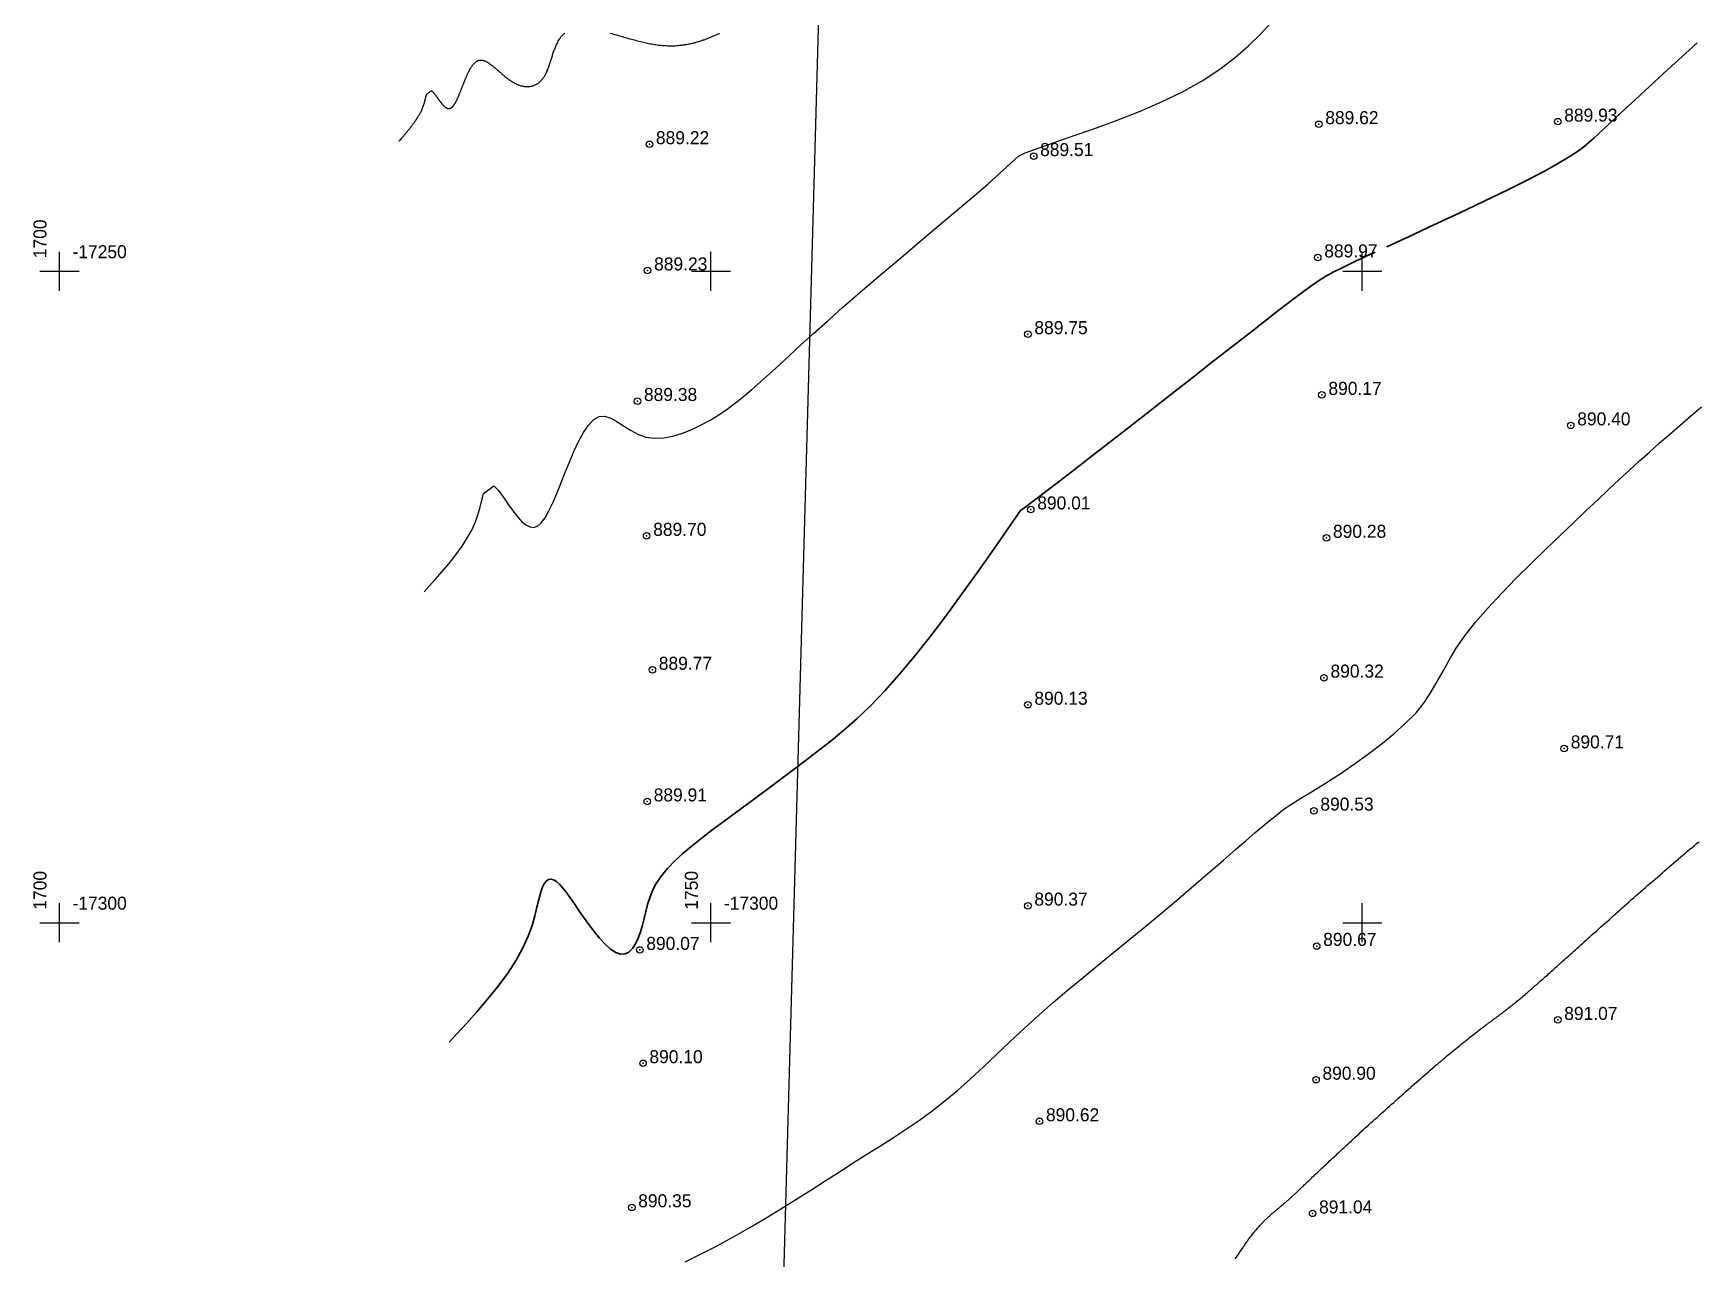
# Model space of a CAD drawing. Header units: millimetres. Extents: x -1114 to 5336, y -18321 to -16715.
# Drawn here: x 5124.2 to 5252, y -16895 to -16801 of the extents above; entities that cross this region are included whole.
import ezdxf

# ---------------------------------------------------------------- set-up
doc = ezdxf.new("R2010")
doc.units = ezdxf.units.MM
doc.header["$PDMODE"] = 32
doc.header["$PDSIZE"] = 0.5
doc.linetypes.add('CONTI', pattern=[0])
for name, color, linetype in [('12000000', 7, 'Continuous'), ('GOR_BDEFAULT', 212, 'CONTI'), ('GORIZDEFAULT', 32, 'CONTI'), ('NAD_MDEFAULT', 7, 'CONTI'), ('PI_DTDEFAULT', 3, 'CONTI'), ('PI_OTDEFAULT', 172, 'CONTI'), ('PI_TTDEFAULT', 5, 'CONTI'), ('SETKR', 7, 'CONTI')]:
    doc.layers.add(name, color=color, linetype=linetype)
doc.styles.add('1 Цифры отметки', font='', dxfattribs={"height": 1})
doc.styles.get('1 Цифры отметки').set_extended_font_data('Kyrghyz Letterica')

# ---------------------------------------------------------------- blocks, each defined once
blk = doc.blocks.new('BL_333')
at = {"color": 0}
for p, q in [((0, -1.5), (0, 1.5)), ((-1.5, 0), (1.5, 0))]:
    blk.add_line(p, q, dxfattribs=at)

msp = doc.modelspace()

# ---------------------------------------------------------------- linework, layer by layer
at = {"layer": '12000000', "color": 1, "extrusion": (0.000488095, 0.016236, 0.999868), "elevation": 620.6}
msp.add_lwpolyline([(-5688.23, 17191.78), (-5710.98, 17182.73), (-5723.76, 17177.64), (-5756.45, 17161.34), (-5789.14, 17145.04), (-5787.9, 16620.53), (-5686.9, 16627.33), (-5687.49, 16877.15), (-5688.23, 17191.78)], dxfattribs=at)
at = {"layer": 'GOR_BDEFAULT', "color": 32, "lineweight": 30}
for points in [[(5248.27, -16805.05, 890), (5249.69, -16803.75, 890), (5251.32, -16802.27, 890), (5251.94, -16801.71, 890)], [(5228.12, -16817.35, 890), (5229.84, -16816.56, 890), (5231.72, -16815.68, 890), (5233.67, -16814.77, 890), (5235.59, -16813.85, 890), (5237.4, -16812.98, 890), (5238.99, -16812.18, 890), (5240.26, -16811.52, 890), (5241.29, -16810.94, 890), (5242.1, -16810.46, 890), (5242.74, -16810.04, 890), (5243.24, -16809.67, 890), (5243.65, -16809.33, 890), (5244, -16809.02, 890), (5244.34, -16808.71, 890), (5244.71, -16808.36, 890), (5245.14, -16807.96, 890), (5245.67, -16807.46, 890), (5246.34, -16806.83, 890), (5247.19, -16806.04, 890), (5248.27, -16805.05, 890)], [(5156.13, -16878.41, 890), (5156.74, -16877.75, 890), (5157.46, -16876.96, 890), (5158.26, -16876.07, 890), (5159.08, -16875.11, 890), (5159.89, -16874.1, 890), (5160.64, -16873.09, 890), (5161.28, -16872.1, 890), (5161.8, -16871.15, 890), (5162.2, -16870.27, 890), (5162.5, -16869.45, 890), (5162.72, -16868.71, 890), (5162.88, -16868.04, 890), (5163.02, -16867.45, 890), (5163.14, -16866.96, 890), (5163.28, -16866.56, 890), (5163.43, -16866.25, 890), (5163.59, -16866.04, 890), (5163.76, -16865.92, 890), (5163.95, -16865.88, 890), (5164.16, -16865.94, 890), (5164.38, -16866.07, 890), (5164.61, -16866.28, 890), (5164.87, -16866.57, 890), (5165.14, -16866.92, 890), (5165.44, -16867.33, 890), (5165.75, -16867.79, 890), (5166.1, -16868.28, 890), (5166.46, -16868.81, 890), (5166.86, -16869.36, 890), (5167.27, -16869.9, 890), (5167.69, -16870.41, 890), (5168.12, -16870.87, 890), (5168.53, -16871.25, 890), (5168.93, -16871.51, 890), (5169.3, -16871.65, 890), (5169.64, -16871.63, 890), (5169.94, -16871.48, 890), (5170.21, -16871.21, 890), (5170.44, -16870.84, 890), (5170.65, -16870.41, 890), (5170.83, -16869.92, 890), (5170.99, -16869.41, 890), (5171.12, -16868.9, 890), (5171.24, -16868.37, 890), (5171.37, -16867.84, 890), (5171.54, -16867.31, 890), (5171.76, -16866.76, 890), (5172.04, -16866.21, 890), (5172.42, -16865.65, 890), (5172.89, -16865.07, 890), (5173.46, -16864.49, 890), (5174.11, -16863.9, 890), (5174.82, -16863.3, 890), (5175.59, -16862.69, 890), (5176.41, -16862.06, 890), (5177.25, -16861.43, 890), (5178.11, -16860.8, 890), (5178.99, -16860.15, 890), (5179.88, -16859.49, 890), (5180.78, -16858.82, 890), (5181.7, -16858.14, 890), (5182.62, -16857.44, 890), (5183.56, -16856.74, 890), (5184.5, -16856.01, 890), (5185.46, -16855.26, 890), (5186.44, -16854.44, 890), (5187.45, -16853.55, 890), (5188.5, -16852.55, 890), (5189.59, -16851.43, 890), (5190.72, -16850.16, 890), (5191.91, -16848.73, 890), (5193.12, -16847.2, 890), (5194.31, -16845.62, 890), (5195.45, -16844.07, 890), (5196.51, -16842.59, 890), (5197.45, -16841.26, 890), (5198.23, -16840.14, 890), (5199.99, -16837.6, 890), (5200.32, -16837.36, 890), (5202.89, -16835.42, 890), (5203.99, -16834.57, 890), (5205.29, -16833.56, 890), (5206.76, -16832.42, 890), (5208.34, -16831.19, 890), (5209.98, -16829.91, 890), (5211.63, -16828.62, 890), (5213.24, -16827.36, 890), (5214.77, -16826.16, 890), (5216.21, -16825.04, 890), (5217.54, -16824, 890), (5218.75, -16823.05, 890), (5219.84, -16822.2, 890), (5220.79, -16821.47, 890), (5221.61, -16820.86, 890), (5222.27, -16820.37, 890), (5222.86, -16819.97, 890), (5223.42, -16819.61, 890), (5224.04, -16819.28, 890), (5224.78, -16818.91, 890), (5225.7, -16818.47, 890), (5226.87, -16817.93, 890), (5227.05, -16817.85, 890), (5227.23, -16817.76, 890)]]:
    msp.add_polyline3d(points, dxfattribs=at)
at = {"layer": 'GORIZDEFAULT', "color": 32}
for points in [[(5154.21, -16843.83, 889.5), (5154.61, -16843.4, 889.5), (5155.08, -16842.87, 889.5), (5155.59, -16842.29, 889.5), (5156.13, -16841.65, 889.5), (5156.65, -16840.99, 889.5), (5157.14, -16840.32, 889.5), (5157.56, -16839.67, 889.5), (5157.9, -16839.05, 889.5), (5158.16, -16838.47, 889.5), (5158.35, -16837.93, 889.5), (5158.49, -16837.44, 889.5), (5158.6, -16837.01, 889.5), (5158.69, -16836.63, 889.5), (5158.77, -16836.3, 889.5), (5159.57, -16835.71, 889.5), (5159.72, -16835.85, 889.5), (5159.89, -16836.03, 889.5), (5160.07, -16836.26, 889.5), (5160.26, -16836.52, 889.5), (5160.46, -16836.81, 889.5), (5160.68, -16837.13, 889.5), (5160.92, -16837.47, 889.5), (5161.18, -16837.82, 889.5), (5161.45, -16838.16, 889.5), (5161.73, -16838.46, 889.5), (5162.02, -16838.7, 889.5), (5162.32, -16838.85, 889.5), (5162.62, -16838.89, 889.5), (5162.92, -16838.8, 889.5), (5163.21, -16838.54, 889.5), (5163.5, -16838.15, 889.5), (5163.8, -16837.63, 889.5), (5164.09, -16837, 889.5), (5164.4, -16836.3, 889.5), (5164.71, -16835.53, 889.5), (5165.03, -16834.72, 889.5), (5165.37, -16833.89, 889.5), (5165.71, -16833.07, 889.5), (5166.07, -16832.3, 889.5), (5166.45, -16831.61, 889.5), (5166.84, -16831.04, 889.5), (5167.24, -16830.62, 889.5), (5167.66, -16830.38, 889.5), (5168.09, -16830.36, 889.5), (5168.54, -16830.5, 889.5), (5169.02, -16830.76, 889.5), (5169.52, -16831.09, 889.5), (5170.06, -16831.43, 889.5), (5170.63, -16831.74, 889.5), (5171.24, -16831.96, 889.5), (5171.9, -16832.05, 889.5), (5172.6, -16832.02, 889.5), (5173.31, -16831.89, 889.5), (5174.04, -16831.67, 889.5), (5174.77, -16831.38, 889.5), (5175.49, -16831.03, 889.5), (5176.18, -16830.65, 889.5), (5176.84, -16830.24, 889.5), (5177.48, -16829.81, 889.5), (5178.11, -16829.34, 889.5), (5178.73, -16828.85, 889.5), (5179.37, -16828.31, 889.5), (5180.03, -16827.73, 889.5), (5180.72, -16827.11, 889.5), (5181.46, -16826.43, 889.5), (5182.27, -16825.69, 889.5), (5183.14, -16824.89, 889.5), (5184.11, -16824.01, 889.5), (5185.17, -16823.05, 889.5), (5186.36, -16822, 889.5), (5187.67, -16820.86, 889.5), (5189.12, -16819.62, 889.5), (5190.65, -16818.32, 889.5), (5192.21, -16817.01, 889.5), (5193.73, -16815.73, 889.5), (5195.16, -16814.52, 889.5), (5196.44, -16813.44, 889.5), (5197.52, -16812.53, 889.5), (5199.85, -16810.4, 889.5), (5200.35, -16810.14, 889.5), (5203.29, -16809.1, 889.5), (5204.49, -16808.69, 889.5), (5205.91, -16808.19, 889.5), (5207.48, -16807.62, 889.5), (5209.13, -16806.96, 889.5), (5210.81, -16806.24, 889.5), (5212.43, -16805.46, 889.5), (5213.95, -16804.62, 889.5), (5215.3, -16803.73, 889.5), (5216.49, -16802.81, 889.5), (5217.53, -16801.9, 889.5), (5218.44, -16801, 889.5), (5219.22, -16800.16, 889.5)], [(5152.29, -16809.25, 889), (5152.36, -16809.18, 889), (5152.42, -16809.11, 889), (5152.47, -16809.05, 889), (5152.52, -16808.99, 889), (5152.57, -16808.94, 889), (5152.61, -16808.89, 889), (5152.65, -16808.84, 889), (5152.68, -16808.8, 889), (5152.71, -16808.76, 889), (5152.75, -16808.72, 889), (5152.78, -16808.68, 889), (5152.81, -16808.64, 889), (5152.84, -16808.61, 889), (5152.87, -16808.57, 889), (5152.9, -16808.53, 889), (5152.93, -16808.5, 889), (5152.97, -16808.46, 889), (5153, -16808.42, 889), (5153.03, -16808.38, 889), (5153.06, -16808.35, 889), (5153.09, -16808.31, 889), (5153.12, -16808.27, 889), (5153.15, -16808.23, 889), (5153.18, -16808.19, 889), (5153.21, -16808.15, 889), (5153.24, -16808.11, 889), (5153.27, -16808.07, 889), (5153.3, -16808.03, 889), (5153.33, -16807.99, 889), (5153.36, -16807.95, 889), (5153.39, -16807.91, 889), (5153.42, -16807.87, 889), (5153.45, -16807.83, 889), (5153.48, -16807.79, 889), (5153.51, -16807.75, 889), (5153.54, -16807.71, 889), (5153.57, -16807.67, 889), (5153.59, -16807.63, 889), (5153.62, -16807.59, 889), (5153.65, -16807.55, 889), (5153.67, -16807.51, 889), (5153.7, -16807.47, 889), (5153.72, -16807.43, 889), (5153.75, -16807.39, 889), (5153.77, -16807.35, 889), (5153.79, -16807.31, 889), (5153.82, -16807.28, 889), (5153.84, -16807.24, 889), (5153.86, -16807.2, 889), (5153.88, -16807.16, 889), (5153.9, -16807.12, 889), (5153.92, -16807.09, 889), (5153.94, -16807.05, 889), (5153.96, -16807.02, 889), (5153.98, -16806.98, 889), (5153.99, -16806.95, 889), (5154.01, -16806.91, 889), (5154.03, -16806.88, 889), (5154.04, -16806.84, 889), (5154.06, -16806.81, 889), (5154.07, -16806.77, 889), (5154.08, -16806.74, 889), (5154.1, -16806.71, 889), (5154.11, -16806.67, 889), (5154.12, -16806.64, 889), (5154.13, -16806.61, 889), (5154.15, -16806.58, 889), (5154.16, -16806.54, 889), (5154.17, -16806.51, 889), (5154.18, -16806.48, 889), (5154.19, -16806.45, 889), (5154.2, -16806.42, 889), (5154.21, -16806.39, 889), (5154.22, -16806.36, 889), (5154.23, -16806.33, 889), (5154.24, -16806.3, 889), (5154.25, -16806.27, 889), (5154.25, -16806.24, 889), (5154.26, -16806.21, 889), (5154.27, -16806.19, 889), (5154.28, -16806.16, 889), (5154.28, -16806.13, 889), (5154.29, -16806.11, 889), (5154.3, -16806.08, 889), (5154.3, -16806.06, 889), (5154.31, -16806.03, 889), (5154.32, -16806.01, 889), (5154.32, -16805.99, 889), (5154.33, -16805.96, 889), (5154.33, -16805.94, 889), (5154.34, -16805.92, 889), (5154.34, -16805.89, 889), (5154.35, -16805.87, 889), (5154.35, -16805.85, 889), (5154.36, -16805.83, 889), (5154.36, -16805.81, 889), (5154.37, -16805.79, 889), (5154.37, -16805.77, 889), (5154.38, -16805.75, 889), (5154.39, -16805.72, 889), (5154.4, -16805.7, 889), (5154.42, -16805.68, 889), (5154.43, -16805.65, 889), (5154.46, -16805.63, 889), (5154.48, -16805.6, 889), (5154.51, -16805.57, 889), (5154.55, -16805.54, 889), (5154.58, -16805.51, 889), (5154.62, -16805.48, 889), (5154.65, -16805.45, 889), (5154.69, -16805.43, 889), (5154.71, -16805.41, 889), (5154.74, -16805.4, 889), (5154.76, -16805.39, 889), (5154.78, -16805.39, 889), (5154.79, -16805.39, 889), (5154.8, -16805.39, 889), (5154.82, -16805.4, 889), (5154.83, -16805.41, 889), (5154.83, -16805.42, 889), (5154.84, -16805.42, 889), (5154.85, -16805.43, 889), (5154.86, -16805.44, 889), (5154.87, -16805.45, 889), (5154.88, -16805.46, 889), (5154.89, -16805.47, 889), (5154.9, -16805.48, 889), (5154.91, -16805.5, 889), (5154.92, -16805.51, 889), (5154.93, -16805.52, 889), (5154.94, -16805.53, 889), (5154.95, -16805.54, 889), (5154.96, -16805.56, 889), (5154.97, -16805.57, 889), (5154.98, -16805.58, 889), (5154.99, -16805.59, 889), (5155.01, -16805.61, 889), (5155.02, -16805.62, 889), (5155.03, -16805.63, 889), (5155.04, -16805.65, 889), (5155.05, -16805.66, 889), (5155.06, -16805.68, 889), (5155.07, -16805.69, 889), (5155.08, -16805.71, 889), (5155.09, -16805.72, 889), (5155.11, -16805.74, 889), (5155.12, -16805.75, 889), (5155.13, -16805.77, 889), (5155.14, -16805.78, 889), (5155.15, -16805.8, 889), (5155.16, -16805.82, 889), (5155.17, -16805.84, 889), (5155.19, -16805.85, 889), (5155.2, -16805.87, 889), (5155.21, -16805.89, 889), (5155.22, -16805.91, 889), (5155.24, -16805.93, 889), (5155.25, -16805.94, 889), (5155.26, -16805.96, 889), (5155.27, -16805.98, 889), (5155.29, -16806, 889), (5155.3, -16806.02, 889), (5155.31, -16806.04, 889), (5155.33, -16806.06, 889), (5155.34, -16806.08, 889), (5155.36, -16806.09, 889), (5155.37, -16806.11, 889), (5155.38, -16806.13, 889), (5155.4, -16806.15, 889), (5155.41, -16806.17, 889), (5155.43, -16806.19, 889), (5155.44, -16806.21, 889), (5155.46, -16806.23, 889), (5155.47, -16806.24, 889), (5155.49, -16806.26, 889), (5155.5, -16806.28, 889), (5155.52, -16806.3, 889), (5155.53, -16806.32, 889), (5155.55, -16806.34, 889), (5155.56, -16806.36, 889), (5155.58, -16806.38, 889), (5155.59, -16806.39, 889), (5155.61, -16806.41, 889), (5155.62, -16806.43, 889), (5155.64, -16806.45, 889), (5155.66, -16806.47, 889), (5155.67, -16806.48, 889), (5155.69, -16806.5, 889), (5155.7, -16806.52, 889), (5155.72, -16806.53, 889), (5155.74, -16806.55, 889), (5155.75, -16806.57, 889), (5155.77, -16806.58, 889), (5155.79, -16806.59, 889), (5155.81, -16806.61, 889), (5155.82, -16806.62, 889), (5155.84, -16806.63, 889), (5155.86, -16806.64, 889), (5155.87, -16806.66, 889), (5155.89, -16806.67, 889), (5155.91, -16806.68, 889), (5155.93, -16806.69, 889), (5155.94, -16806.7, 889), (5155.96, -16806.71, 889), (5155.97, -16806.71, 889), (5155.99, -16806.72, 889), (5156.01, -16806.73, 889), (5156.02, -16806.73, 889), (5156.04, -16806.74, 889), (5156.06, -16806.74, 889), (5156.08, -16806.74, 889), (5156.09, -16806.74, 889), (5156.11, -16806.75, 889), (5156.13, -16806.75, 889), (5156.14, -16806.74, 889), (5156.16, -16806.74, 889), (5156.18, -16806.74, 889), (5156.2, -16806.74, 889), (5156.21, -16806.73, 889), (5156.23, -16806.72, 889), (5156.24, -16806.72, 889), (5156.26, -16806.71, 889), (5156.28, -16806.7, 889), (5156.29, -16806.69, 889), (5156.31, -16806.68, 889), (5156.33, -16806.67, 889), (5156.35, -16806.65, 889), (5156.36, -16806.64, 889), (5156.38, -16806.62, 889), (5156.4, -16806.61, 889), (5156.41, -16806.59, 889), (5156.43, -16806.57, 889), (5156.45, -16806.55, 889), (5156.47, -16806.53, 889), (5156.48, -16806.51, 889), (5156.5, -16806.48, 889), (5156.51, -16806.46, 889), (5156.53, -16806.44, 889), (5156.55, -16806.41, 889), (5156.56, -16806.38, 889), (5156.58, -16806.35, 889), (5156.6, -16806.33, 889), (5156.62, -16806.3, 889), (5156.63, -16806.26, 889), (5156.65, -16806.23, 889), (5156.67, -16806.2, 889), (5156.68, -16806.17, 889), (5156.7, -16806.14, 889), (5156.72, -16806.1, 889), (5156.74, -16806.07, 889), (5156.75, -16806.03, 889), (5156.77, -16806, 889), (5156.78, -16805.96, 889), (5156.8, -16805.92, 889), (5156.82, -16805.88, 889), (5156.83, -16805.85, 889), (5156.85, -16805.81, 889), (5156.87, -16805.77, 889), (5156.89, -16805.73, 889), (5156.9, -16805.69, 889), (5156.92, -16805.64, 889), (5156.94, -16805.6, 889), (5156.96, -16805.56, 889), (5156.97, -16805.52, 889), (5156.99, -16805.47, 889), (5157.01, -16805.43, 889), (5157.03, -16805.39, 889), (5157.04, -16805.34, 889), (5157.06, -16805.3, 889), (5157.08, -16805.25, 889), (5157.1, -16805.21, 889), (5157.11, -16805.16, 889), (5157.13, -16805.11, 889), (5157.15, -16805.07, 889), (5157.17, -16805.02, 889), (5157.19, -16804.98, 889), (5157.21, -16804.93, 889), (5157.23, -16804.88, 889), (5157.24, -16804.84, 889), (5157.26, -16804.79, 889), (5157.28, -16804.74, 889), (5157.3, -16804.69, 889), (5157.32, -16804.65, 889), (5157.34, -16804.6, 889), (5157.36, -16804.55, 889), (5157.38, -16804.5, 889), (5157.4, -16804.45, 889), (5157.42, -16804.4, 889), (5157.44, -16804.36, 889), (5157.46, -16804.31, 889), (5157.48, -16804.26, 889), (5157.5, -16804.21, 889), (5157.52, -16804.17, 889), (5157.54, -16804.12, 889), (5157.56, -16804.07, 889), (5157.58, -16804.03, 889), (5157.6, -16803.98, 889), (5157.63, -16803.94, 889), (5157.65, -16803.9, 889), (5157.67, -16803.85, 889), (5157.69, -16803.81, 889), (5157.71, -16803.77, 889), (5157.74, -16803.73, 889), (5157.76, -16803.69, 889), (5157.78, -16803.65, 889), (5157.81, -16803.61, 889), (5157.83, -16803.57, 889), (5157.85, -16803.53, 889), (5157.88, -16803.5, 889), (5157.9, -16803.46, 889), (5157.93, -16803.43, 889), (5157.95, -16803.4, 889), (5157.98, -16803.36, 889), (5158.01, -16803.33, 889), (5158.03, -16803.3, 889), (5158.06, -16803.28, 889), (5158.09, -16803.25, 889), (5158.11, -16803.22, 889), (5158.14, -16803.2, 889), (5158.17, -16803.18, 889), (5158.19, -16803.16, 889), (5158.22, -16803.14, 889), (5158.25, -16803.12, 889), (5158.28, -16803.1, 889), (5158.31, -16803.09, 889), (5158.34, -16803.07, 889), (5158.37, -16803.06, 889), (5158.4, -16803.05, 889), (5158.43, -16803.04, 889), (5158.46, -16803.04, 889), (5158.5, -16803.03, 889), (5158.53, -16803.03, 889), (5158.56, -16803.03, 889), (5158.6, -16803.03, 889), (5158.63, -16803.03, 889), (5158.67, -16803.03, 889), (5158.7, -16803.04, 889), (5158.74, -16803.05, 889), (5158.77, -16803.06, 889), (5158.81, -16803.07, 889), (5158.85, -16803.08, 889), (5158.88, -16803.09, 889), (5158.92, -16803.11, 889), (5158.96, -16803.13, 889), (5159, -16803.15, 889), (5159.04, -16803.17, 889), (5159.07, -16803.19, 889), (5159.11, -16803.22, 889), (5159.15, -16803.24, 889), (5159.19, -16803.27, 889), (5159.24, -16803.3, 889), (5159.28, -16803.33, 889), (5159.32, -16803.36, 889), (5159.36, -16803.39, 889), (5159.4, -16803.42, 889), (5159.44, -16803.45, 889), (5159.49, -16803.49, 889), (5159.53, -16803.52, 889), (5159.57, -16803.56, 889), (5159.62, -16803.6, 889), (5159.66, -16803.63, 889), (5159.71, -16803.67, 889), (5159.75, -16803.71, 889), (5159.8, -16803.75, 889), (5159.84, -16803.79, 889), (5159.89, -16803.83, 889), (5159.94, -16803.87, 889), (5159.98, -16803.91, 889), (5160.03, -16803.95, 889), (5160.08, -16803.99, 889), (5160.12, -16804.03, 889), (5160.17, -16804.07, 889), (5160.22, -16804.11, 889), (5160.26, -16804.15, 889), (5160.31, -16804.19, 889), (5160.36, -16804.23, 889), (5160.4, -16804.27, 889), (5160.45, -16804.31, 889), (5160.5, -16804.35, 889), (5160.55, -16804.39, 889), (5160.6, -16804.42, 889), (5160.65, -16804.46, 889), (5160.7, -16804.5, 889), (5160.74, -16804.53, 889), (5160.79, -16804.57, 889), (5160.84, -16804.6, 889), (5160.89, -16804.63, 889), (5160.94, -16804.66, 889), (5160.99, -16804.69, 889), (5161.04, -16804.72, 889), (5161.09, -16804.75, 889), (5161.14, -16804.78, 889), (5161.19, -16804.81, 889), (5161.24, -16804.83, 889), (5161.29, -16804.86, 889), (5161.34, -16804.88, 889), (5161.39, -16804.9, 889), (5161.44, -16804.92, 889), (5161.49, -16804.94, 889), (5161.54, -16804.96, 889), (5161.59, -16804.97, 889), (5161.64, -16804.99, 889), (5161.69, -16805, 889), (5161.74, -16805.01, 889), (5161.79, -16805.02, 889), (5161.84, -16805.03, 889), (5161.89, -16805.04, 889), (5161.94, -16805.05, 889), (5161.99, -16805.05, 889), (5162.04, -16805.06, 889), (5162.08, -16805.06, 889), (5162.13, -16805.06, 889), (5162.18, -16805.06, 889), (5162.23, -16805.06, 889), (5162.27, -16805.05, 889), (5162.32, -16805.05, 889), (5162.37, -16805.04, 889), (5162.41, -16805.03, 889), (5162.46, -16805.02, 889), (5162.5, -16805.01, 889), (5162.55, -16805, 889), (5162.59, -16804.99, 889), (5162.64, -16804.97, 889), (5162.68, -16804.95, 889), (5162.72, -16804.93, 889), (5162.77, -16804.91, 889), (5162.81, -16804.89, 889), (5162.85, -16804.87, 889), (5162.89, -16804.84, 889), (5162.94, -16804.82, 889), (5162.98, -16804.79, 889), (5163.02, -16804.76, 889), (5163.06, -16804.73, 889), (5163.1, -16804.69, 889), (5163.13, -16804.66, 889), (5163.17, -16804.62, 889), (5163.21, -16804.59, 889), (5163.24, -16804.55, 889), (5163.28, -16804.51, 889), (5163.31, -16804.46, 889), (5163.35, -16804.42, 889), (5163.38, -16804.37, 889), (5163.41, -16804.33, 889), (5163.45, -16804.28, 889), (5163.48, -16804.23, 889), (5163.51, -16804.17, 889), (5163.54, -16804.12, 889), (5163.57, -16804.06, 889), (5163.6, -16804.01, 889), (5163.62, -16803.95, 889), (5163.65, -16803.89, 889), (5163.68, -16803.82, 889), (5163.7, -16803.76, 889), (5163.73, -16803.69, 889), (5163.75, -16803.63, 889), (5163.78, -16803.56, 889), (5163.8, -16803.49, 889), (5163.83, -16803.42, 889), (5163.85, -16803.35, 889), (5163.87, -16803.28, 889), (5163.9, -16803.21, 889), (5163.92, -16803.14, 889), (5163.94, -16803.06, 889), (5163.96, -16802.99, 889), (5163.99, -16802.91, 889), (5164.01, -16802.84, 889), (5164.04, -16802.77, 889), (5164.06, -16802.69, 889), (5164.08, -16802.62, 889), (5164.11, -16802.54, 889), (5164.13, -16802.47, 889), (5164.16, -16802.4, 889), (5164.18, -16802.32, 889), (5164.21, -16802.25, 889), (5164.24, -16802.18, 889), (5164.27, -16802.1, 889), (5164.29, -16802.03, 889), (5164.32, -16801.96, 889), (5164.35, -16801.89, 889), (5164.38, -16801.82, 889), (5164.42, -16801.75, 889), (5164.45, -16801.69, 889), (5164.49, -16801.62, 889), (5164.52, -16801.56, 889), (5164.56, -16801.49, 889), (5164.6, -16801.43, 889), (5164.64, -16801.37, 889), (5164.68, -16801.31, 889), (5164.72, -16801.25, 889), (5164.77, -16801.2, 889), (5164.81, -16801.14, 889), (5164.86, -16801.09, 889), (5164.91, -16801.04, 889), (5164.96, -16801, 889), (5165.02, -16800.95, 889)], [(5168.51, -16800.96, 889), (5168.63, -16800.99, 889), (5168.74, -16801.03, 889), (5168.86, -16801.06, 889), (5168.98, -16801.09, 889), (5169.09, -16801.12, 889), (5169.21, -16801.16, 889), (5169.32, -16801.19, 889), (5169.44, -16801.22, 889), (5169.56, -16801.26, 889), (5169.67, -16801.29, 889), (5169.79, -16801.32, 889), (5169.91, -16801.36, 889), (5170.02, -16801.39, 889), (5170.14, -16801.42, 889), (5170.25, -16801.45, 889), (5170.37, -16801.48, 889), (5170.48, -16801.51, 889), (5170.6, -16801.54, 889), (5170.71, -16801.57, 889), (5170.82, -16801.6, 889), (5170.93, -16801.63, 889), (5171.05, -16801.65, 889), (5171.16, -16801.68, 889), (5171.27, -16801.7, 889), (5171.37, -16801.73, 889), (5171.48, -16801.75, 889), (5171.59, -16801.77, 889), (5171.69, -16801.79, 889), (5171.8, -16801.81, 889), (5171.9, -16801.82, 889), (5172, -16801.84, 889), (5172.1, -16801.85, 889), (5172.2, -16801.87, 889), (5172.3, -16801.88, 889), (5172.4, -16801.89, 889), (5172.5, -16801.9, 889), (5172.59, -16801.9, 889), (5172.69, -16801.91, 889), (5172.78, -16801.91, 889), (5172.87, -16801.92, 889), (5172.96, -16801.92, 889), (5173.05, -16801.92, 889), (5173.14, -16801.92, 889), (5173.23, -16801.92, 889), (5173.32, -16801.92, 889), (5173.41, -16801.92, 889), (5173.49, -16801.92, 889), (5173.58, -16801.91, 889), (5173.66, -16801.91, 889), (5173.74, -16801.9, 889), (5173.83, -16801.89, 889), (5173.91, -16801.88, 889), (5173.99, -16801.88, 889), (5174.07, -16801.86, 889), (5174.15, -16801.85, 889), (5174.23, -16801.84, 889), (5174.31, -16801.83, 889), (5174.38, -16801.82, 889), (5174.46, -16801.8, 889), (5174.54, -16801.79, 889), (5174.61, -16801.77, 889), (5174.69, -16801.76, 889), (5174.76, -16801.74, 889), (5174.83, -16801.72, 889), (5174.9, -16801.7, 889), (5174.97, -16801.69, 889), (5175.05, -16801.67, 889), (5175.11, -16801.65, 889), (5175.18, -16801.63, 889), (5175.25, -16801.61, 889), (5175.32, -16801.59, 889), (5175.39, -16801.57, 889), (5175.45, -16801.55, 889), (5175.52, -16801.53, 889), (5175.58, -16801.5, 889), (5175.65, -16801.48, 889), (5175.71, -16801.46, 889), (5175.78, -16801.44, 889), (5175.84, -16801.41, 889), (5175.9, -16801.39, 889), (5175.97, -16801.36, 889), (5176.03, -16801.34, 889), (5176.09, -16801.32, 889), (5176.15, -16801.29, 889), (5176.21, -16801.27, 889), (5176.27, -16801.24, 889), (5176.33, -16801.22, 889), (5176.39, -16801.19, 889), (5176.45, -16801.16, 889), (5176.51, -16801.14, 889), (5176.57, -16801.11, 889), (5176.63, -16801.08, 889), (5176.69, -16801.05, 889), (5176.75, -16801.03, 889), (5176.81, -16801, 889), (5176.88, -16800.97, 889)], [(5174.26, -16895.25, 890.5), (5175.43, -16894.68, 890.5), (5176.66, -16894.05, 890.5), (5177.92, -16893.36, 890.5), (5179.17, -16892.65, 890.5), (5180.39, -16891.93, 890.5), (5181.59, -16891.2, 890.5), (5182.75, -16890.47, 890.5), (5183.89, -16889.75, 890.5), (5185.01, -16889.04, 890.5), (5186.1, -16888.34, 890.5), (5187.16, -16887.66, 890.5), (5188.21, -16887, 890.5), (5189.24, -16886.36, 890.5), (5190.25, -16885.72, 890.5), (5191.25, -16885.06, 890.5), (5192.24, -16884.39, 890.5), (5193.22, -16883.67, 890.5), (5194.2, -16882.9, 890.5), (5195.18, -16882.08, 890.5), (5196.16, -16881.2, 890.5), (5197.15, -16880.28, 890.5), (5198.17, -16879.33, 890.5), (5199.21, -16878.34, 890.5), (5200.28, -16877.34, 890.5), (5201.39, -16876.33, 890.5), (5202.54, -16875.32, 890.5), (5203.73, -16874.31, 890.5), (5204.95, -16873.3, 890.5), (5206.18, -16872.28, 890.5), (5207.43, -16871.27, 890.5), (5208.68, -16870.25, 890.5), (5209.92, -16869.23, 890.5), (5211.14, -16868.22, 890.5), (5212.33, -16867.21, 890.5), (5213.47, -16866.23, 890.5), (5214.55, -16865.3, 890.5), (5215.57, -16864.42, 890.5), (5216.49, -16863.62, 890.5), (5217.31, -16862.91, 890.5), (5218.02, -16862.3, 890.5), (5218.63, -16861.79, 890.5), (5219.16, -16861.35, 890.5), (5219.61, -16860.99, 890.5), (5220, -16860.68, 890.5), (5220.35, -16860.42, 890.5), (5220.68, -16860.2, 890.5), (5220.99, -16860, 890.5), (5221.3, -16859.81, 890.5), (5221.65, -16859.6, 890.5), (5222.06, -16859.36, 890.5), (5222.54, -16859.07, 890.5), (5223.13, -16858.7, 890.5), (5223.84, -16858.25, 890.5), (5224.68, -16857.69, 890.5), (5225.63, -16857.04, 890.5), (5226.64, -16856.32, 890.5), (5227.66, -16855.55, 890.5), (5228.65, -16854.74, 890.5), (5229.56, -16853.92, 890.5), (5230.36, -16853.11, 890.5), (5231, -16852.31, 890.5), (5231.53, -16851.52, 890.5), (5231.99, -16850.73, 890.5), (5232.43, -16849.92, 890.5), (5232.9, -16849.07, 890.5), (5233.44, -16848.17, 890.5), (5234.1, -16847.21, 890.5), (5234.92, -16846.17, 890.5), (5235.88, -16845.07, 890.5), (5236.93, -16843.94, 890.5), (5238.05, -16842.79, 890.5), (5239.19, -16841.66, 890.5), (5240.33, -16840.55, 890.5), (5241.42, -16839.5, 890.5), (5242.45, -16838.53, 890.5), (5243.4, -16837.62, 890.5), (5244.3, -16836.77, 890.5), (5245.14, -16835.97, 890.5), (5245.95, -16835.22, 890.5), (5246.74, -16834.49, 890.5), (5247.51, -16833.79, 890.5), (5248.27, -16833.11, 890.5), (5249.03, -16832.43, 890.5), (5249.81, -16831.75, 890.5), (5250.6, -16831.06, 890.5), (5251.42, -16830.36, 890.5), (5252.27, -16829.64, 890.5)], [(5216.48, -16895.03, 891), (5216.55, -16894.93, 891), (5216.62, -16894.83, 891), (5216.68, -16894.74, 891), (5216.75, -16894.64, 891), (5216.81, -16894.54, 891), (5216.87, -16894.45, 891), (5216.93, -16894.36, 891), (5217, -16894.26, 891), (5217.06, -16894.17, 891), (5217.12, -16894.08, 891), (5217.18, -16894, 891), (5217.24, -16893.91, 891), (5217.29, -16893.82, 891), (5217.35, -16893.74, 891), (5217.41, -16893.66, 891), (5217.47, -16893.58, 891), (5217.52, -16893.5, 891), (5217.58, -16893.43, 891), (5217.64, -16893.35, 891), (5217.69, -16893.28, 891), (5217.75, -16893.21, 891), (5217.8, -16893.13, 891), (5217.86, -16893.07, 891), (5217.91, -16893, 891), (5217.97, -16892.93, 891), (5218.02, -16892.86, 891), (5218.08, -16892.8, 891), (5218.13, -16892.74, 891), (5218.18, -16892.68, 891), (5218.24, -16892.61, 891), (5218.29, -16892.56, 891), (5218.34, -16892.5, 891), (5218.4, -16892.44, 891), (5218.45, -16892.38, 891), (5218.5, -16892.33, 891), (5218.55, -16892.28, 891), (5218.61, -16892.22, 891), (5218.66, -16892.17, 891), (5218.71, -16892.12, 891), (5218.76, -16892.07, 891), (5218.81, -16892.02, 891), (5218.86, -16891.97, 891), (5218.91, -16891.92, 891), (5218.96, -16891.88, 891), (5219.01, -16891.83, 891), (5219.06, -16891.79, 891), (5219.11, -16891.74, 891), (5219.16, -16891.7, 891), (5219.21, -16891.65, 891), (5219.25, -16891.61, 891), (5219.3, -16891.57, 891), (5219.35, -16891.53, 891), (5219.4, -16891.49, 891), (5219.45, -16891.45, 891), (5219.49, -16891.41, 891), (5219.54, -16891.37, 891), (5219.59, -16891.33, 891), (5219.64, -16891.29, 891), (5219.68, -16891.25, 891), (5219.73, -16891.21, 891), (5219.78, -16891.17, 891), (5219.82, -16891.13, 891), (5219.87, -16891.09, 891), (5219.91, -16891.06, 891), (5219.96, -16891.02, 891), (5220, -16890.98, 891), (5220.05, -16890.94, 891), (5220.09, -16890.9, 891), (5220.14, -16890.87, 891), (5220.18, -16890.83, 891), (5220.22, -16890.79, 891), (5220.27, -16890.75, 891), (5220.31, -16890.71, 891), (5220.36, -16890.68, 891), (5220.4, -16890.64, 891), (5220.45, -16890.6, 891), (5220.49, -16890.56, 891), (5220.54, -16890.52, 891), (5220.58, -16890.48, 891), (5220.63, -16890.44, 891), (5220.67, -16890.39, 891), (5220.72, -16890.35, 891), (5220.76, -16890.31, 891), (5220.81, -16890.27, 891), (5220.86, -16890.22, 891), (5220.9, -16890.18, 891), (5220.95, -16890.14, 891), (5221, -16890.09, 891), (5221.05, -16890.04, 891), (5221.1, -16890, 891), (5221.15, -16889.95, 891), (5221.2, -16889.9, 891), (5221.26, -16889.85, 891), (5221.31, -16889.8, 891), (5221.36, -16889.75, 891), (5221.42, -16889.7, 891), (5221.48, -16889.64, 891), (5221.54, -16889.59, 891), (5221.6, -16889.53, 891), (5221.66, -16889.48, 891), (5221.72, -16889.42, 891), (5221.78, -16889.36, 891), (5221.85, -16889.3, 891), (5221.91, -16889.23, 891), (5221.98, -16889.17, 891), (5222.05, -16889.1, 891), (5222.12, -16889.03, 891), (5222.2, -16888.96, 891), (5222.27, -16888.89, 891), (5222.35, -16888.82, 891), (5222.42, -16888.74, 891), (5222.51, -16888.67, 891), (5222.59, -16888.59, 891), (5222.67, -16888.51, 891), (5222.76, -16888.43, 891), (5222.85, -16888.34, 891), (5222.94, -16888.26, 891), (5223.03, -16888.17, 891), (5223.13, -16888.08, 891), (5223.23, -16887.99, 891), (5223.33, -16887.89, 891), (5223.43, -16887.8, 891), (5223.53, -16887.7, 891), (5223.64, -16887.6, 891), (5223.75, -16887.49, 891), (5223.86, -16887.39, 891), (5223.98, -16887.28, 891), (5224.1, -16887.17, 891), (5224.22, -16887.06, 891), (5224.34, -16886.94, 891), (5224.46, -16886.83, 891), (5224.59, -16886.71, 891), (5224.72, -16886.59, 891), (5224.85, -16886.47, 891), (5224.99, -16886.34, 891), (5225.12, -16886.22, 891), (5225.26, -16886.09, 891), (5225.4, -16885.96, 891), (5225.54, -16885.83, 891), (5225.69, -16885.7, 891), (5225.83, -16885.56, 891), (5225.98, -16885.43, 891), (5226.13, -16885.29, 891), (5226.28, -16885.15, 891), (5226.43, -16885.01, 891), (5226.58, -16884.88, 891), (5226.74, -16884.73, 891), (5226.89, -16884.59, 891), (5227.05, -16884.45, 891), (5227.2, -16884.31, 891), (5227.36, -16884.17, 891), (5227.52, -16884.02, 891), (5227.68, -16883.88, 891), (5227.84, -16883.74, 891), (5228, -16883.59, 891), (5228.16, -16883.45, 891), (5228.32, -16883.3, 891), (5228.48, -16883.16, 891), (5228.64, -16883.02, 891), (5228.8, -16882.87, 891), (5228.96, -16882.73, 891), (5229.12, -16882.59, 891), (5229.28, -16882.44, 891), (5229.44, -16882.3, 891), (5229.6, -16882.16, 891), (5229.76, -16882.02, 891), (5229.92, -16881.88, 891), (5230.07, -16881.74, 891), (5230.23, -16881.6, 891), (5230.39, -16881.47, 891), (5230.54, -16881.33, 891), (5230.69, -16881.2, 891), (5230.85, -16881.06, 891), (5231, -16880.93, 891), (5231.15, -16880.8, 891), (5231.3, -16880.67, 891), (5231.45, -16880.54, 891), (5231.59, -16880.42, 891), (5231.74, -16880.29, 891), (5231.88, -16880.17, 891), (5232.02, -16880.05, 891), (5232.16, -16879.93, 891), (5232.3, -16879.82, 891), (5232.44, -16879.7, 891), (5232.57, -16879.59, 891), (5232.7, -16879.48, 891), (5232.83, -16879.37, 891), (5232.96, -16879.27, 891), (5233.09, -16879.16, 891), (5233.21, -16879.06, 891), (5233.33, -16878.96, 891), (5233.45, -16878.86, 891), (5233.57, -16878.77, 891), (5233.69, -16878.67, 891), (5233.8, -16878.58, 891), (5233.92, -16878.48, 891), (5234.03, -16878.39, 891), (5234.14, -16878.31, 891), (5234.25, -16878.22, 891), (5234.36, -16878.13, 891), (5234.46, -16878.05, 891), (5234.57, -16877.97, 891), (5234.67, -16877.89, 891), (5234.77, -16877.81, 891), (5234.87, -16877.73, 891), (5234.97, -16877.65, 891), (5235.07, -16877.58, 891), (5235.16, -16877.5, 891), (5235.26, -16877.43, 891), (5235.35, -16877.36, 891), (5235.45, -16877.29, 891), (5235.54, -16877.22, 891), (5235.63, -16877.15, 891), (5235.72, -16877.09, 891), (5235.8, -16877.02, 891), (5235.89, -16876.96, 891), (5235.98, -16876.89, 891), (5236.06, -16876.83, 891), (5236.15, -16876.76, 891), (5236.23, -16876.7, 891), (5236.31, -16876.64, 891), (5236.39, -16876.58, 891), (5236.47, -16876.52, 891), (5236.55, -16876.46, 891), (5236.63, -16876.4, 891), (5236.71, -16876.34, 891), (5236.79, -16876.28, 891), (5236.86, -16876.23, 891), (5236.94, -16876.17, 891), (5237.01, -16876.11, 891), (5237.09, -16876.05, 891), (5237.16, -16876, 891), (5237.24, -16875.94, 891), (5237.31, -16875.88, 891), (5237.38, -16875.83, 891), (5237.46, -16875.77, 891), (5237.53, -16875.71, 891), (5237.6, -16875.66, 891), (5237.67, -16875.6, 891), (5237.74, -16875.55, 891), (5237.82, -16875.49, 891), (5237.89, -16875.43, 891), (5237.96, -16875.38, 891), (5238.03, -16875.32, 891), (5238.1, -16875.26, 891), (5238.17, -16875.2, 891), (5238.24, -16875.15, 891), (5238.31, -16875.09, 891), (5238.39, -16875.03, 891), (5238.46, -16874.97, 891), (5238.53, -16874.91, 891), (5238.6, -16874.85, 891), (5238.67, -16874.79, 891), (5238.75, -16874.73, 891), (5238.82, -16874.66, 891), (5238.89, -16874.6, 891), (5238.97, -16874.54, 891), (5239.04, -16874.47, 891), (5239.12, -16874.4, 891), (5239.19, -16874.34, 891), (5239.27, -16874.27, 891), (5239.35, -16874.2, 891), (5239.42, -16874.13, 891), (5239.5, -16874.06, 891), (5239.59, -16873.99, 891), (5239.67, -16873.92, 891), (5239.75, -16873.85, 891), (5239.84, -16873.78, 891), (5239.92, -16873.7, 891), (5240.01, -16873.62, 891), (5240.1, -16873.55, 891), (5240.19, -16873.47, 891), (5240.28, -16873.38, 891), (5240.37, -16873.3, 891), (5240.46, -16873.22, 891), (5240.56, -16873.13, 891), (5240.65, -16873.04, 891), (5240.75, -16872.96, 891), (5240.85, -16872.87, 891), (5240.95, -16872.77, 891), (5241.06, -16872.68, 891), (5241.16, -16872.58, 891), (5241.27, -16872.49, 891), (5241.38, -16872.39, 891), (5241.49, -16872.29, 891), (5241.6, -16872.19, 891), (5241.72, -16872.08, 891), (5241.84, -16871.98, 891), (5241.96, -16871.87, 891), (5242.08, -16871.76, 891), (5242.2, -16871.65, 891), (5242.33, -16871.53, 891), (5242.46, -16871.42, 891), (5242.59, -16871.3, 891), (5242.73, -16871.18, 891), (5242.87, -16871.06, 891), (5243, -16870.93, 891), (5243.15, -16870.81, 891), (5243.29, -16870.68, 891), (5243.43, -16870.55, 891), (5243.58, -16870.41, 891), (5243.73, -16870.28, 891), (5243.88, -16870.14, 891), (5244.04, -16870.01, 891), (5244.2, -16869.87, 891), (5244.35, -16869.73, 891), (5244.51, -16869.58, 891), (5244.67, -16869.44, 891), (5244.84, -16869.29, 891), (5245, -16869.15, 891), (5245.17, -16869, 891), (5245.34, -16868.85, 891), (5245.5, -16868.7, 891), (5245.67, -16868.55, 891), (5245.85, -16868.39, 891), (5246.02, -16868.24, 891), (5246.19, -16868.09, 891), (5246.37, -16867.93, 891), (5246.54, -16867.78, 891), (5246.72, -16867.62, 891), (5246.9, -16867.46, 891), (5247.08, -16867.31, 891), (5247.25, -16867.15, 891), (5247.43, -16866.99, 891), (5247.61, -16866.84, 891), (5247.79, -16866.68, 891), (5247.97, -16866.52, 891), (5248.16, -16866.36, 891), (5248.34, -16866.2, 891), (5248.52, -16866.05, 891), (5248.7, -16865.89, 891), (5248.88, -16865.73, 891), (5249.06, -16865.57, 891), (5249.24, -16865.42, 891), (5249.42, -16865.26, 891), (5249.6, -16865.1, 891), (5249.78, -16864.95, 891), (5249.96, -16864.79, 891), (5250.14, -16864.64, 891), (5250.32, -16864.49, 891), (5250.5, -16864.33, 891), (5250.68, -16864.18, 891), (5250.85, -16864.03, 891), (5251.03, -16863.88, 891), (5251.2, -16863.74, 891), (5251.38, -16863.59, 891), (5251.55, -16863.45, 891), (5251.72, -16863.3, 891), (5251.89, -16863.16, 891), (5252.06, -16863.02, 891)]]:
    msp.add_polyline3d(points, dxfattribs=at)
at = {"layer": 'PI_DTDEFAULT', "color": 18, "true_color": 0x000000}
for p in [(5241.24, -16807.75, 889.93), (5201.01, -16810.4, 889.51), (5200.56, -16824.06, 889.75), (5242.23, -16831.06, 890.4), (5200.78, -16837.51, 890.01), (5200.56, -16852.5, 890.13), (5241.73, -16855.86, 890.72), (5200.56, -16867.93, 890.37), (5241.24, -16876.69, 891.07), (5201.45, -16884.47, 890.62)]:
    msp.add_point(p, dxfattribs=at)
at = {"layer": 'PI_TTDEFAULT', "color": 18, "true_color": 0x000000}
for p in [(5222.9, -16807.95, 889.62), (5171.52, -16809.49, 889.22), (5222.81, -16818.18, 889.97), (5171.37, -16819.18, 889.23), (5170.6, -16829.2, 889.38), (5223.13, -16828.72, 890.17), (5171.3, -16839.54, 889.7), (5223.48, -16839.69, 890.28), (5171.74, -16849.82, 889.77), (5223.29, -16850.43, 890.32), (5171.35, -16859.93, 889.91), (5222.52, -16860.64, 890.53), (5170.77, -16871.32, 890.07), (5222.73, -16871.02, 890.67), (5171.02, -16880.02, 890.1), (5222.68, -16881.28, 890.9), (5170.16, -16891.08, 890.35), (5222.42, -16891.54, 891.04)]:
    msp.add_point(p, dxfattribs=at)

# ---------------------------------------------------------------- block references
at = {"layer": 'SETKR', "color": 18, "true_color": 0x000000}
for p in [(5126.23, -16819.23), (5176.23, -16819.23), (5226.23, -16819.23), (5126.23, -16869.23), (5176.23, -16869.23), (5226.23, -16869.23)]:
    msp.add_blockref('BL_333', p, dxfattribs=at)

# ---------------------------------------------------------------- texts
at = {"layer": 'NAD_MDEFAULT', "color": 7, "style": '1 Цифры отметки'}
for s, p in [('1700', (5125.23, -16818.23)), ('1700', (5125.23, -16868.23)), ('1750', (5175.23, -16868.23))]:
    msp.add_text(s, height=1, rotation=90, dxfattribs=at).set_placement(p)
for s, p in [('-17250', (5127.23, -16818.23)), ('-17300', (5127.23, -16868.23)), ('-17300', (5177.23, -16868.23))]:
    msp.add_text(s, height=1, dxfattribs=at).set_placement(p)
at = {"layer": 'PI_OTDEFAULT', "color": 18, "true_color": 0x000000, "style": '1 Цифры отметки'}
for s, p in [('889.62', (5223.39, -16807.94)), ('889.93', (5241.73, -16807.75)), ('889.22', (5172.01, -16809.48)), ('889.51', (5201.5, -16810.39)), ('889.23', (5171.87, -16819.17)), ('889.97', (5223.31, -16818.17)), ('889.75', (5201.06, -16824.06)), ('889.38', (5171.09, -16829.19)), ('890.17', (5223.63, -16828.72)), ('890.40', (5242.73, -16831.06)), ('890.01', (5201.28, -16837.51)), ('889.70', (5171.8, -16839.54)), ('890.28', (5223.98, -16839.69)), ('889.77', (5172.23, -16849.82)), ('890.32', (5223.79, -16850.42)), ('890.13', (5201.06, -16852.5)), ('890.71', (5242.23, -16855.85)), ('889.91', (5171.84, -16859.92)), ('890.53', (5223.01, -16860.63)), ('890.37', (5201.06, -16867.92)), ('890.07', (5171.27, -16871.32)), ('890.67', (5223.23, -16871.01)), ('891.07', (5241.73, -16876.69)), ('890.10', (5171.51, -16880.01)), ('890.90', (5223.17, -16881.28)), ('890.62', (5201.95, -16884.47)), ('890.35', (5170.65, -16891.07)), ('891.04', (5222.91, -16891.54))]:
    msp.add_text(s, height=1, dxfattribs=at).set_placement(p)

doc.saveas('drawing.dxf')
